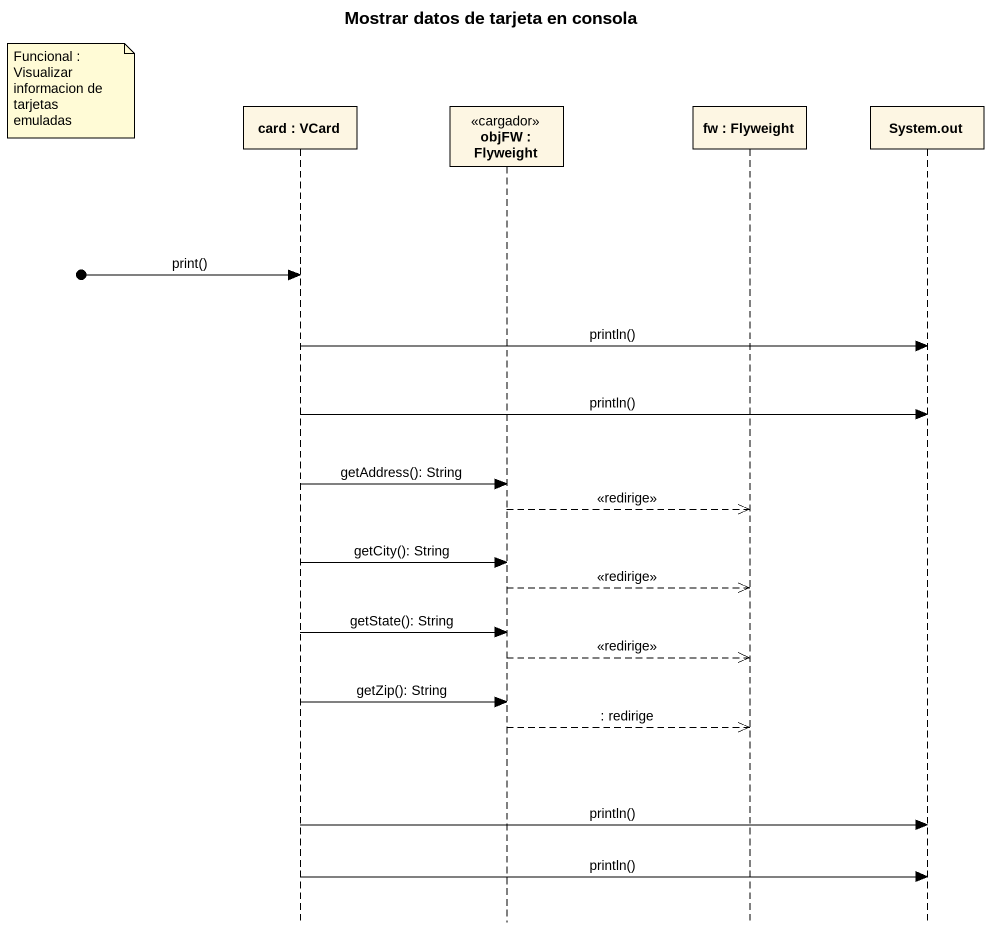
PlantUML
@startuml
title Mostrar datos de tarjeta en consola
hide footbox
participant "card : VCard" as card_
participant "objFW : Flyweight" as objFW <<cargador>>
participant "fw : Flyweight" as fw
participant "System.out" as System_out

note left of card_ : Funcional : Visualizar informacion de tarjetas emuladas
[o-> card_ : print()
card_ -> System_out : println()
card_ -> System_out : println()
card_ -> objFW : getAddress(): String
objFW -->> fw : <<redirige>>
card_ -> objFW : getCity(): String
objFW -->> fw : <<redirige>>
card_ -> objFW : getState(): String
objFW -->> fw : <<redirige>>
card_ -> objFW : getZip(): String
objFW -->> fw : : redirige
card_ -> System_out : println()
card_ -> System_out : println()
@enduml
